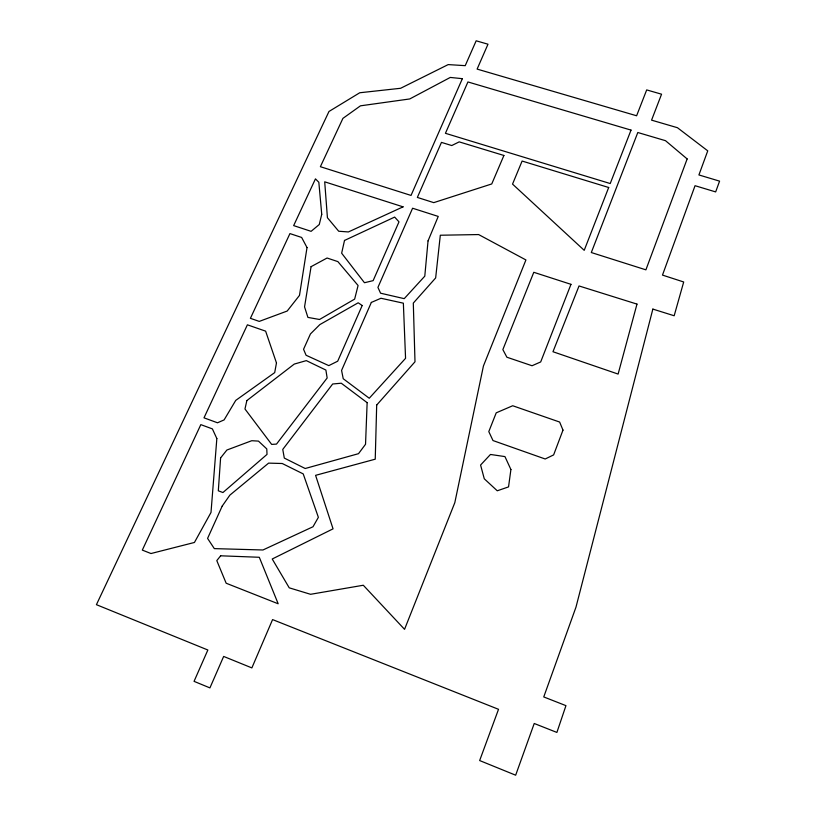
<?xml version="1.0" encoding="UTF-8"?>
<svg xmlns="http://www.w3.org/2000/svg" width="816" height="816" viewBox="0 0 816 816"><rect width="100%" height="100%" fill="white"/><g stroke="black" fill="none" stroke-linecap="round" stroke-linejoin="round"><path stroke-width="1.22" d="M376.686 405.052L375.238 459.184L315.588 475.34L333.05 528.839L272.228 559.001L289.231 587.826L310.57 594.303L363.304 585.245L404.552 629.33L454.818 502.656L483.429 365.996L525.922 259.947L478.625 234.559L440.314 235.232L435.652 277.94L413.304 303.093L414.997 361.784L376.686 405.052M367.139 402.655L365.537 444.271L358.51 453.676L305.204 468.506L284.305 458.082L282.764 449.422L332.673 383.989L341.272 383.214L367.139 402.655M220.595 457.929L218.321 490.793L222.931 492.538L267.016 454.4L266.781 448.922L258.458 441.109L251.756 440.711L226.879 450.034L220.595 457.929M216.842 438.559L211.007 512.438L194.432 542.467L150.991 553.534L142.31 550.096L200.828 424.636L212.384 428.89L216.842 438.559M428.043 240.883L424.789 276.165L404.226 298.656L380.572 293.199L377.93 287.395L412.59 208.233L438.243 216.424L428.043 240.883M510.908 469.537L508.541 486.897L497.26 490.793L484.276 478.788L480.583 465.038L490.477 454.461L504.951 456.593L510.908 469.537M307.02 247.574L299.482 295.402L287.191 311.039L259.253 321.402L250.41 318.332L289.935 233.59L301.645 237.456L307.02 247.574M311.069 266.679L304.552 306.877L307.907 317.404L319.535 319.484L354.644 299.115L358.081 285.498L337.865 261.61L327.073 258.019L311.069 266.679M276.471 362.936L274.696 372.606L235.742 400.391L224.114 419.903L217.505 422.79L204 417.833L247.391 324.809L265.628 331.153L276.471 362.936M344.505 240.455L341.649 253.205L364.466 282.734L373.136 280.643L398.993 221.85L394.648 217.087L344.505 240.445M246.86 400.585L244.963 408.989L271.667 444.404L276.502 444.098L327.155 377.992L325.89 370.056L306.316 360.621L294.27 364.079L246.86 400.585M321.739 214.322L319.27 224.522L311.1 231.336L293.658 225.604L315.455 178.867L318.832 182.264L321.739 214.322M652.861 309.091L575.984 607.135L543.752 696.935L565.947 705.646L556.889 732.431L534.225 723.486L515.661 775.2L479.655 760.553L498.525 709.308L272.575 619.589L251.869 667.906L223.655 656.431L209.926 687.898L194.055 681.35L207.856 650.005L96.421 604.676L328.981 111.476L359.744 92.759L400.625 88.281L448.188 64.597L465.222 65.657L476.167 40.8L487.988 44.207L477.115 69.095L636.613 115.77L646.69 89.913L661.562 94.197L651.566 120.146L677.453 127.714L707.747 150.848L698.914 174.95L719.579 181.142L715.663 191.913L695.048 185.701L662.48 275.094L683.696 281.979L674.169 315.761L652.861 309.091M636.98 304.103L618.11 374.075L552.973 351.737L579.034 285.957L636.98 304.103M687.154 158.936L645.905 269.841L591.304 252.532L637.806 132.508L665.509 140.689L687.154 158.936M562.989 430.114L553.625 454.91L545.19 458.99L492.997 440.558L488.794 431.613L496.22 412.835L512.703 405.746L559.633 422.045L562.989 430.114M608.685 187.496L584.215 250.328L512.54 184.1L522.107 161.048L608.685 187.496M631.033 130.101L610.225 183.549L445.434 133.304L467.925 81.947L631.033 130.101M570.976 284.325L540.692 361.937L532.052 365.741L506.889 357.224L502.86 349.605L533.786 272.299L570.976 284.325M503.9 155.479L491.752 183.947L433.765 202.633L417.353 197.431L441.456 142.392L451.748 145.544L459.194 141.872L503.9 155.468M371.341 302.43L341.578 370.413L343.23 378.736L369.25 398.239L405.562 358.326L403.359 303.185L380.97 298.258L371.341 302.43M362.192 305.521L337.702 361.192L328.797 365.619L306.092 355.266L303.552 349.279L310.447 333.938L319.841 324.595L358.204 302.787L362.192 305.521M462.366 78.673L411.029 195.432L320.382 166.699L342.924 118.371L360.468 105.825L409.744 98.95L450.289 77.438L462.366 78.673M222.187 506.114L207.58 538.407L214.322 548.617L262.946 549.984L313.007 526.748L318.373 517.334L303.226 473.912L282.244 463.508L268.607 463.121L229.847 495.159L222.187 506.114M220.657 555.798L216.791 560.602L226.165 583.226L278.185 603.779L259.294 557.277L220.657 555.798M403.063 206.846L348.391 231.948L338.701 231.234L327.42 217.719L324.707 181.825L403.063 206.846"/></g></svg>
